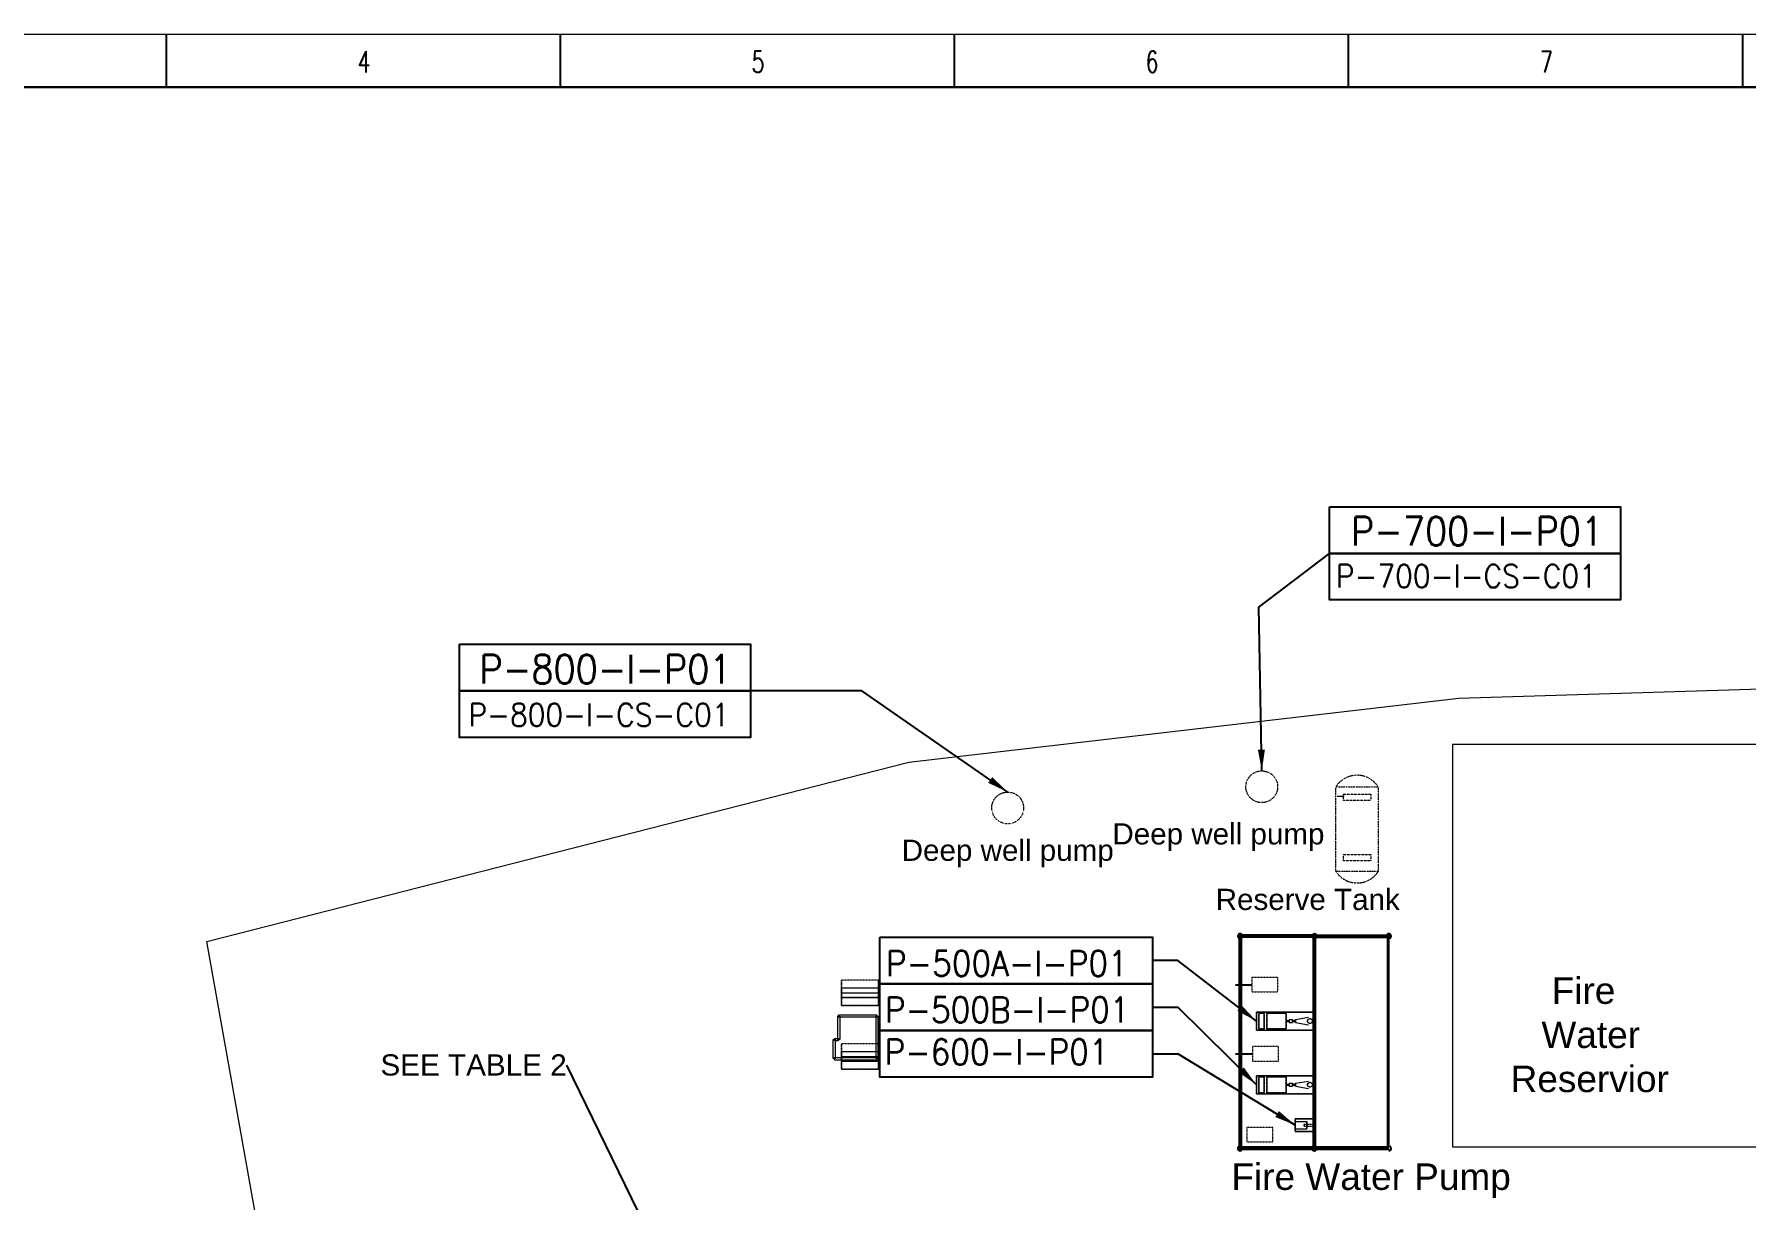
# Model space of a CAD drawing. Header units: inches. Extents: x -430764 to 624329, y 7374 to 217374.
# Drawn here: x -381283 to -300668, y 162482 to 217374 of the extents above; entities that cross this region are included whole.
import ezdxf
from ezdxf import colors
from ezdxf.entities.mleader import LeaderData, LeaderLine
from ezdxf.math import Vec2, Vec3

# ---------------------------------------------------------------- set-up
doc = ezdxf.new("R2010")
doc.units = ezdxf.units.IN
doc.header["$MEASUREMENT"] = 0
for name, pattern in [('CABLEROUTEALL-EMBED 1_DWG$0$HIDDEN2', [0.1875, 0.125, -0.0625]), ('CABLETRAYLAYOUT-EMBED 2_DWG$0$HIDDEN2', [0.1875, 0.125, -0.0625]), ('DASHED', [0.75, 0.5, -0.25]), ('DIVIDE2', [0.625, 0.25, -0.125, 0, -0.125, 0, -0.125])]:
    doc.linetypes.add(name, pattern=pattern)
for name, color, linetype in [('_Auto', 7, 'Continuous'), ('CABLEROUTEALL-EMBED 1_DWG$0$DwgTemplate', 7, 'Continuous'), ('Cables', 7, 'Continuous')]:
    doc.layers.add(name, color=color, linetype=linetype)
for name, color, linetype, lineweight in [('Background Stuff', 252, 'Continuous', 5), ('Buildings', 7, 'Continuous', 5), ('CABLETRAYLAYOUT-EMBED 2_DWG$0$DwgTemplate', 7, 'Continuous', 9), ('Layout', 6, 'Continuous', 20), ('TEXT', 7, 'Continuous', 9)]:
    doc.layers.add(name, color=color, linetype=linetype, lineweight=lineweight)
doc.styles.add('HZTXT', font='simplexs.shx', dxfattribs={"width": 0.7, "bigfont": 'hztxt.shx'})
doc.styles.get("Standard").update_dxf_attribs({"font": 'arial.ttf'})
doc.styles.add('TEG BORDER', font='txt_qlt.shx', dxfattribs={"width": 0.7, "bigfont": 'hztxt.shx'})
doc.dimstyles.get("Standard").update_dxf_attribs({"dimtxt": 0.18, "dimasz": 0.18, "dimexe": 0.18, "dimexo": 0.0625, "dimgap": 0.09, "dimtad": 0, "dimtih": 1, "dimtoh": 1, "dimdec": 4, "dimzin": 0, "dimdsep": 46, "dimtxsty": 'Standard', "dimcen": 0.09, "dimadec": 0, "dimazin": 0, "dimtfac": 1, "dimtdec": 4, "dimtofl": 0, "dimtmove": 0, "dimatfit": 3, "dimfxl": 1, "dimtolj": 1, "dimtzin": 0, "dimarcsym": 0})

# ---------------------------------------------------------------- blocks, each defined once
blk = doc.blocks.new('TEG BORDER A2')
for p, q in [((111.38, 420), (111.38, 415)), ((148.5, 420), (148.5, 415)), ((185.63, 420), (185.63, 415)), ((222.75, 420), (222.75, 415)), ((259.88, 420), (259.88, 415))]:
    blk.add_line(p, q)
at = {"linetype": 'Continuous'}
blk.add_line((489, 415), (5, 415), dxfattribs=at)
at = {"color": 5, "lineweight": 15}
blk.add_lwpolyline([(0, 420), (594, 420), (594, 0), (0, 0)], close=True, dxfattribs=at)
blk.add_lwpolyline([(5, 415), (589, 415), (589, 5), (5, 5)], close=True)
at = {"char_height": 2, "width": 2, "attachment_point": 1, "style": 'TEG BORDER'}
for s, insert in [('4', (129.42, 418.41)), ('5', (166.55, 418.41)), ('6', (203.67, 418.41)), ('7', (240.8, 418.41))]:
    blk.add_mtext(s, dxfattribs=dict(at, insert=insert))

msp = doc.modelspace()

# ---------------------------------------------------------------- linework, layer by layer
at = {"layer": '_Auto', "color": 7, "linetype": 'Continuous'}
for points in [[(-320273, 195120), (-306574, 195120), (-306574, 192925), (-320273, 192925)], [(-320273, 192925), (-306574, 192925), (-306574, 190730), (-320273, 190730)], [(-361245, 188642), (-347546, 188642), (-347546, 186447), (-361245, 186447)], [(-361245, 186447), (-347546, 186447), (-347546, 184251), (-361245, 184251)], [(-341457, 174844), (-328612, 174844), (-328612, 172649), (-341457, 172649)], [(-341457, 172649), (-328612, 172649), (-328612, 170453), (-341457, 170453)], [(-341457, 170453), (-328612, 170453), (-328612, 168258), (-341457, 168258)]]:
    msp.add_lwpolyline(points, close=True, dxfattribs=at)
at = {"layer": 'Background Stuff', "linetype": 'Continuous'}
for p, q in [((-343446, 171128), (-343343, 171128)), ((-343446, 171128), (-343446, 170028)), ((-343395, 171077), (-343395, 171180)), ((-341598, 171180), (-343395, 171180)), ((-341598, 171077), (-343395, 171077)), ((-343343, 171128), (-343343, 170028)), ((-341649, 171128), (-341649, 169128)), ((-341649, 171128), (-341546, 171128)), ((-341598, 171180), (-341598, 171077)), ((-341546, 171128), (-341546, 169128)), ((-343646, 170028), (-343543, 170028)), ((-343646, 169128), (-343646, 170028)), ((-343595, 170080), (-343395, 170080)), ((-343595, 169977), (-343595, 170080)), ((-343595, 169977), (-343395, 169977)), ((-343543, 169128), (-343543, 170028)), ((-343343, 170028), (-343446, 170028)), ((-343395, 170080), (-343395, 169977)), ((-343543, 169128), (-343646, 169128)), ((-343595, 169077), (-343595, 169180)), ((-343595, 169180), (-341598, 169180)), ((-343595, 169077), (-341598, 169077)), ((-341546, 169128), (-341649, 169128)), ((-341598, 169180), (-341598, 169077))]:
    msp.add_line(p, q, dxfattribs=at)
at = {"layer": 'Buildings', "color": 5, "linetype": 'CABLETRAYLAYOUT-EMBED 2_DWG$0$HIDDEN2'}
for p, q in [((-341525, 172828), (-343265, 172828)), ((-341525, 172828), (-343265, 172828)), ((-343265, 172453), (-343265, 172828)), ((-343265, 172828), (-343265, 171628)), ((-341525, 172828), (-341525, 172453)), ((-341525, 171628), (-341525, 172828)), ((-343265, 172003), (-343265, 172453)), ((-341525, 172453), (-343265, 172453)), ((-343265, 172453), (-343265, 172003)), ((-343265, 172228), (-341525, 172228)), ((-343265, 171628), (-343265, 172003)), ((-341525, 172003), (-343265, 172003)), ((-341525, 172453), (-341525, 172003)), ((-341525, 172003), (-341525, 172453)), ((-341525, 172003), (-341525, 171628)), ((-341525, 171628), (-343265, 171628)), ((-343265, 171628), (-341525, 171628)), ((-341525, 169828), (-343265, 169828)), ((-343265, 169828), (-343265, 168628)), ((-343265, 169453), (-343265, 169828)), ((-341525, 169828), (-343265, 169828)), ((-343265, 169453), (-343265, 169003)), ((-341525, 169453), (-343265, 169453)), ((-343265, 169003), (-343265, 169453)), ((-341546, 169453), (-341649, 169453)), ((-341525, 169828), (-341525, 169453)), ((-341525, 168628), (-341525, 169828)), ((-341525, 169003), (-341525, 169453)), ((-341525, 169453), (-341525, 169003)), ((-343265, 169228), (-341525, 169228)), ((-343265, 169077), (-343265, 169180)), ((-341525, 169003), (-343265, 169003)), ((-343265, 168628), (-343265, 169003)), ((-343265, 168628), (-341525, 168628)), ((-341525, 168628), (-343265, 168628)), ((-341649, 169228), (-341546, 169228)), ((-341525, 169003), (-341525, 168628))]:
    msp.add_line(p, q, dxfattribs=at)
at = {"layer": 'Buildings', "color": 5, "linetype": 'Continuous'}
for p, q in [((-343265, 172003), (-343265, 172453)), ((-341525, 172453), (-343265, 172453)), ((-343265, 172228), (-341525, 172228)), ((-343265, 172003), (-341525, 172003)), ((-341525, 172453), (-341525, 172003)), ((-341649, 169453), (-343265, 169453)), ((-343265, 169180), (-343265, 169453)), ((-341525, 169453), (-341546, 169453)), ((-341525, 169453), (-341525, 169003)), ((-343265, 169228), (-341649, 169228)), ((-343265, 169003), (-343265, 169077)), ((-343265, 169003), (-341525, 169003)), ((-341546, 169228), (-341525, 169228))]:
    msp.add_line(p, q, dxfattribs=at)
at = {"layer": 'CABLEROUTEALL-EMBED 1_DWG$0$DwgTemplate', "color": 1, "linetype": 'Continuous', "lineweight": 25}
for p, q in [((-324698, 172610), (-323936, 172610)), ((-324698, 169354), (-323900, 169354))]:
    msp.add_line(p, q, dxfattribs=at)
at = {"layer": 'CABLEROUTEALL-EMBED 1_DWG$0$DwgTemplate', "color": 7, "linetype": 'CABLEROUTEALL-EMBED 1_DWG$0$HIDDEN2', "lineweight": 5}
for p, q in [((-323721, 170475), (-323721, 171325)), ((-323721, 170475), (-323721, 171325)), ((-323721, 171325), (-321021, 171325)), ((-323721, 171325), (-321021, 171325)), ((-323603, 171275), (-323353, 171275)), ((-323603, 171275), (-323353, 171275)), ((-323603, 170525), (-323603, 171275)), ((-323603, 170525), (-323603, 171275)), ((-323353, 171275), (-323353, 170525)), ((-323353, 171275), (-323353, 170525)), ((-323221, 170525), (-323221, 171275)), ((-323221, 170525), (-323221, 171275)), ((-323221, 171275), (-322321, 171275)), ((-323221, 171275), (-322321, 171275)), ((-322321, 171275), (-322321, 170525)), ((-322321, 171275), (-322321, 170525)), ((-322321, 170925), (-322321, 170875)), ((-322321, 170925), (-322321, 170875)), ((-322171, 170825), (-322171, 170975)), ((-322171, 170825), (-322171, 170975)), ((-322171, 170875), (-322171, 170925)), ((-322171, 170925), (-322171, 170875)), ((-322021, 170975), (-322021, 170825)), ((-322021, 170825), (-322021, 170975)), ((-322021, 170925), (-322021, 170875)), ((-322021, 170925), (-322021, 170875)), ((-321871, 170825), (-321871, 170975)), ((-321871, 170975), (-321871, 170825)), ((-321871, 170875), (-321871, 170925)), ((-321871, 170925), (-321871, 170875)), ((-321021, 170475), (-323721, 170475)), ((-323721, 170475), (-321021, 170475)), ((-323353, 170525), (-323603, 170525)), ((-323603, 170525), (-323353, 170525)), ((-322321, 170525), (-323221, 170525)), ((-323221, 170525), (-322321, 170525)), ((-323721, 168325), (-321021, 168325)), ((-323721, 168325), (-321021, 168325)), ((-323721, 167475), (-323721, 168325)), ((-323721, 167475), (-323721, 168325)), ((-323603, 167525), (-323603, 168275)), ((-323603, 167525), (-323603, 168275)), ((-323603, 168275), (-323353, 168275)), ((-323603, 168275), (-323353, 168275)), ((-323353, 168275), (-323353, 167525)), ((-323353, 168275), (-323353, 167525)), ((-323221, 167525), (-323221, 168275)), ((-323221, 167525), (-323221, 168275)), ((-323221, 168275), (-322321, 168275)), ((-323221, 168275), (-322321, 168275)), ((-322321, 168275), (-322321, 167525)), ((-322321, 168275), (-322321, 167525)), ((-322321, 167925), (-322321, 167875)), ((-322321, 167925), (-322321, 167875)), ((-322171, 167825), (-322171, 167975)), ((-322171, 167825), (-322171, 167975)), ((-322171, 167875), (-322171, 167925)), ((-322171, 167925), (-322171, 167875)), ((-322021, 167975), (-322021, 167825)), ((-322021, 167825), (-322021, 167975)), ((-322021, 167925), (-322021, 167875)), ((-322021, 167925), (-322021, 167875)), ((-321871, 167825), (-321871, 167975)), ((-321871, 167975), (-321871, 167825)), ((-321871, 167875), (-321871, 167925)), ((-321871, 167925), (-321871, 167875)), ((-321021, 167475), (-323721, 167475)), ((-323721, 167475), (-321021, 167475)), ((-323353, 167525), (-323603, 167525)), ((-323603, 167525), (-323353, 167525)), ((-322321, 167525), (-323221, 167525)), ((-323221, 167525), (-322321, 167525)), ((-321890, 165700), (-321890, 166300)), ((-321890, 166300), (-321890, 165700)), ((-321890, 166300), (-320970, 166300)), ((-320970, 166300), (-321890, 166300)), ((-321890, 166175), (-321890, 165825)), ((-321890, 166175), (-321890, 165825)), ((-321890, 166175), (-321890, 165825)), ((-321890, 166175), (-321890, 165825)), ((-321340, 165825), (-321340, 166175)), ((-321340, 166175), (-321340, 165825)), ((-320970, 165700), (-321890, 165700)), ((-321890, 165700), (-320970, 165700)), ((-321471, 165955), (-321471, 166044)), ((-321471, 166044), (-321471, 165955)), ((-321471, 166044), (-320994, 166044)), ((-321471, 165955), (-321471, 166044)), ((-321471, 166044), (-321471, 165955)), ((-321471, 166044), (-320994, 166044)), ((-321471, 165955), (-320994, 165955)), ((-321471, 165955), (-320994, 165955)), ((-321340, 165950), (-321340, 166050)), ((-321340, 165950), (-321340, 166050))]:
    msp.add_line(p, q, dxfattribs=at)
at = {"layer": 'CABLEROUTEALL-EMBED 1_DWG$0$DwgTemplate', "color": 7, "linetype": 'Continuous', "lineweight": 5}
for p, q in [((-321036, 171325), (-323721, 171325)), ((-323721, 171325), (-321036, 171325)), ((-323721, 171325), (-323721, 170475)), ((-323721, 171325), (-323721, 170475)), ((-323603, 171275), (-323603, 170525)), ((-323603, 171275), (-323603, 170525)), ((-323353, 171275), (-323603, 171275)), ((-323603, 171275), (-323353, 171275)), ((-323353, 170525), (-323353, 171275)), ((-323353, 170525), (-323353, 171275)), ((-323221, 171275), (-323221, 170525)), ((-323221, 171275), (-323221, 170525)), ((-322321, 171275), (-323221, 171275)), ((-323221, 171275), (-322321, 171275)), ((-322321, 170525), (-322321, 171275)), ((-322321, 170525), (-322321, 171275)), ((-322321, 170925), (-322171, 170925)), ((-322171, 170975), (-322171, 170825)), ((-322171, 170975), (-322171, 170825)), ((-322171, 170975), (-322021, 170975)), ((-322021, 170825), (-322021, 170975)), ((-322021, 170975), (-322021, 170825)), ((-322021, 170925), (-321871, 170925)), ((-321871, 170975), (-321271, 171075)), ((-321871, 170975), (-321871, 170825)), ((-321871, 170900), (-321871, 170975)), ((-323721, 170475), (-321036, 170475)), ((-323721, 170475), (-321036, 170475)), ((-323603, 170525), (-323353, 170525)), ((-323603, 170525), (-323353, 170525)), ((-323221, 170525), (-322321, 170525)), ((-323221, 170525), (-322321, 170525)), ((-322321, 170875), (-322171, 170875)), ((-322171, 170825), (-322021, 170825)), ((-322021, 170875), (-321871, 170875)), ((-321871, 170825), (-321871, 170900)), ((-321871, 170825), (-321271, 170725)), ((-323721, 168325), (-323721, 167475)), ((-323721, 168325), (-323721, 167475)), ((-321036, 168325), (-323721, 168325)), ((-323721, 168325), (-321036, 168325)), ((-323353, 168275), (-323603, 168275)), ((-323603, 168275), (-323353, 168275)), ((-323603, 168275), (-323603, 167525)), ((-323603, 168275), (-323603, 167525)), ((-323353, 167525), (-323353, 168275)), ((-323353, 167525), (-323353, 168275)), ((-323221, 168275), (-323221, 167525)), ((-323221, 168275), (-323221, 167525)), ((-322321, 168275), (-323221, 168275)), ((-323221, 168275), (-322321, 168275)), ((-322321, 167525), (-322321, 168275)), ((-322321, 167525), (-322321, 168275)), ((-322321, 167925), (-322171, 167925)), ((-322321, 167875), (-322171, 167875)), ((-322171, 167975), (-322171, 167825)), ((-322171, 167975), (-322171, 167825)), ((-322171, 167975), (-322021, 167975)), ((-322171, 167825), (-322021, 167825)), ((-322021, 167825), (-322021, 167975)), ((-322021, 167975), (-322021, 167825)), ((-322021, 167925), (-321871, 167925)), ((-322021, 167875), (-321871, 167875)), ((-321871, 167975), (-321271, 168075)), ((-321871, 167975), (-321871, 167825)), ((-321871, 167900), (-321871, 167975)), ((-321871, 167825), (-321871, 167900)), ((-321871, 167825), (-321271, 167725)), ((-323721, 167475), (-321036, 167475)), ((-323721, 167475), (-321036, 167475)), ((-323603, 167525), (-323353, 167525)), ((-323603, 167525), (-323353, 167525)), ((-323221, 167525), (-322321, 167525)), ((-323221, 167525), (-322321, 167525)), ((-321036, 166300), (-321890, 166300)), ((-321890, 166300), (-321036, 166300)), ((-321890, 166300), (-321890, 166175)), ((-321890, 166300), (-321890, 166175)), ((-321890, 165825), (-321890, 166175)), ((-321890, 165825), (-321890, 166175)), ((-321890, 166175), (-321340, 166175)), ((-321340, 166175), (-321340, 165825)), ((-321340, 165825), (-321340, 166175)), ((-321890, 165825), (-321890, 165700)), ((-321890, 165825), (-321890, 165700)), ((-321890, 165825), (-321340, 165825)), ((-321890, 165700), (-321036, 165700)), ((-321036, 165700), (-321890, 165700)), ((-321340, 166050), (-321254, 166050)), ((-321340, 165950), (-321254, 165950))]:
    msp.add_line(p, q, dxfattribs=at)
at = {"layer": 'CABLEROUTEALL-EMBED 1_DWG$0$DwgTemplate', "color": 7, "linetype": 'CABLEROUTEALL-EMBED 1_DWG$0$HIDDEN2', "lineweight": 5}
for points in [[(-322706, 172952), (-323936, 172952), (-323936, 172269), (-322706, 172269)], [(-322670, 169696), (-323900, 169696), (-323900, 169013), (-322670, 169013)], [(-322943, 165888), (-324173, 165888), (-324173, 165205), (-322943, 165205)]]:
    msp.add_lwpolyline(points, close=True, dxfattribs=at)
at = {"layer": 'CABLEROUTEALL-EMBED 1_DWG$0$DwgTemplate', "color": 7, "linetype": 'Continuous', "lineweight": 5}
for centre in [(-321196, 170900), (-321196, 170900), (-321196, 167900), (-321196, 167900)]:
    msp.add_circle(centre, 114, dxfattribs=at)
at = {"layer": 'CABLEROUTEALL-EMBED 1_DWG$0$DwgTemplate', "color": 7, "linetype": 'CABLEROUTEALL-EMBED 1_DWG$0$HIDDEN2', "lineweight": 5}
for centre in [(-321196, 170900), (-321196, 170900), (-321196, 167900), (-321196, 167900)]:
    msp.add_circle(centre, 114, dxfattribs=at)
at = {"layer": 'Cables'}
for p, q in [((-328612, 171551), (-327421, 171551)), ((-328612, 169356), (-327421, 169356))]:
    msp.add_line(p, q, dxfattribs=at)
at = {"layer": 'CABLETRAYLAYOUT-EMBED 2_DWG$0$DwgTemplate', "color": 252, "linetype": 'Continuous'}
for p, q in [((-314176, 186109), (-268155, 187515)), ((-340094, 183089), (-314176, 186109)), ((-373154, 174653), (-340094, 183089)), ((-367369, 142292), (-373154, 174653))]:
    msp.add_line(p, q, dxfattribs=at)
at = {"layer": 'CABLETRAYLAYOUT-EMBED 2_DWG$0$DwgTemplate', "color": 252, "linetype": 'Continuous', "lineweight": 25}
for p, q in [((-320989, 174951), (-324489, 174951)), ((-324489, 174951), (-324489, 174900)), ((-320989, 174951), (-320989, 174903)), ((-320989, 174900), (-320989, 174951)), ((-320989, 174951), (-320989, 174951)), ((-320989, 174951), (-320985, 174951)), ((-320981, 174951), (-320985, 174951)), ((-320981, 174951), (-320980, 174951)), ((-320981, 174903), (-320981, 174951)), ((-320980, 174951), (-320980, 174900)), ((-320980, 174951), (-317480, 174951)), ((-324536, 174900), (-324536, 164900)), ((-324487, 174900), (-324536, 174900)), ((-321036, 174848), (-324487, 174848)), ((-324433, 174848), (-324433, 164951)), ((-321036, 164900), (-321036, 174900)), ((-320933, 174900), (-321036, 174900)), ((-320989, 174903), (-320985, 174903)), ((-320985, 174903), (-320981, 174903)), ((-320933, 164900), (-320933, 174900)), ((-320933, 174848), (-317483, 174848)), ((-317536, 174848), (-317536, 164951)), ((-324536, 164900), (-324487, 164900)), ((-324489, 164900), (-324489, 164848)), ((-320989, 164848), (-324489, 164848)), ((-321036, 164951), (-324487, 164951)), ((-321036, 164900), (-320933, 164900)), ((-320989, 164848), (-320989, 164900)), ((-320989, 164896), (-320989, 164848)), ((-320985, 164896), (-320989, 164896)), ((-320989, 164848), (-320989, 164848)), ((-320985, 164848), (-320989, 164848)), ((-320981, 164896), (-320985, 164896)), ((-320981, 164848), (-320985, 164848)), ((-320981, 164848), (-320981, 164896)), ((-320980, 164848), (-320981, 164848)), ((-320980, 164900), (-320980, 164848)), ((-317480, 164848), (-320980, 164848)), ((-317483, 164951), (-320933, 164951))]:
    msp.add_line(p, q, dxfattribs=at)
for centre, radius, start, end in [((-324485, 174900), 110, 28.06364, 241.93636), ((-324485, 174900), 101, 30.55663, 239.44337), ((-320985, 174900), 110, 28.06364, 151.93636), ((-320985, 174900), 101, 30.55663, 149.44337), ((-317485, 174900), 110, 298.06364, 151.93636), ((-317485, 174900), 101, 300.55663, 149.44337), ((-324485, 174900), 101, 300.55663, 329.44337), ((-324485, 174900), 110, 298.06364, 331.93636), ((-320985, 174900), 110, 208.06364, 241.93636), ((-320985, 174900), 101, 210.55663, 239.44337), ((-320985, 174900), 101, 300.55663, 329.44337), ((-320985, 174900), 110, 298.06364, 331.93636), ((-317485, 174900), 110, 208.06364, 241.93636), ((-317485, 174900), 101, 210.55663, 239.44337), ((-324485, 164900), 110, 118.06364, 270), ((-324485, 164900), 101, 120.55663, 270), ((-324485, 164900), 101, 270, 329.44337), ((-324485, 164900), 110, 270, 331.93636), ((-324485, 164900), 110, 28.06364, 61.93636), ((-324485, 164900), 101, 30.55663, 59.44337), ((-320985, 164900), 110, 118.06364, 151.93636), ((-320985, 164900), 110, 208.06364, 270), ((-320985, 164900), 101, 120.55663, 149.44337), ((-320985, 164900), 101, 210.55663, 270), ((-320985, 164900), 101, 270, 329.44337), ((-320985, 164900), 110, 270, 331.93636), ((-320985, 164900), 110, 28.06364, 61.93636), ((-320985, 164900), 101, 30.55663, 59.44337), ((-317485, 164900), 110, 118.06364, 151.93636), ((-317485, 164900), 101, 120.55663, 149.44337), ((-317485, 164900), 110, 270, 61.93636), ((-317485, 164900), 101, 270, 59.44337)]:
    msp.add_arc(centre, radius, start, end, dxfattribs=at)
at = {"layer": 'Layout', "color": 252}
for points in [[(-314488, 183927), (-314488, 164978), (-299529, 164978), (-299529, 183927)], [(-317480, 164978), (-324461, 164978), (-324461, 174951), (-317480, 174951)]]:
    msp.add_lwpolyline(points, close=True, dxfattribs=at)
at = {"layer": 'Layout', "color": 252, "linetype": 'DIVIDE2', "ltscale": 10}
msp.add_lwpolyline([(-319974, 181932), (-317979, 181932), (-317979, 177943), (-319974, 177943)], close=True, dxfattribs=at)
at = {"layer": 'Layout', "color": 252, "linetype": 'DASHED', "ltscale": 10}
for points in [[(-319623, 181586), (-318330, 181586), (-318330, 181282), (-319623, 181282)], [(-319623, 178746), (-318330, 178746), (-318330, 178442), (-319623, 178442)]]:
    msp.add_lwpolyline(points, close=True, dxfattribs=at)
at = {"layer": 'Layout', "color": 252, "linetype": 'DIVIDE2', "ltscale": 10}
for centre in [(-323464, 181932), (-335432, 180935)]:
    msp.add_circle(centre, 748, dxfattribs=at)
for centre, start, end in [((-318976, 181284), 33.04317, 146.95683), ((-318976, 178592), 213.04317, 326.95683)]:
    msp.add_arc(centre, 1190, start, end, dxfattribs=at)
at = {"layer": 'TEXT', "color": 252}
msp.add_line((-319916, 181492), (-319581, 181492), dxfattribs=at)

# ---------------------------------------------------------------- block references
at = {"xscale": 500, "yscale": 500, "zscale": 500}
msp.add_blockref('TEG BORDER A2', (-430764, 7374), dxfattribs=at)

# ---------------------------------------------------------------- texts
at = {"layer": '_Auto', "color": 7, "style": 'HZTXT', "width": 0.9}
for s, height, p in [('P-700-I-P01', 1350, (-319262, 193290)), ('P-700-I-CS-C01', 1080, (-319973, 191314)), ('P-800-I-P01', 1350, (-360312, 186793)), ('P-800-I-CS-C01', 1080, (-360829, 184781)), ('P-500A-I-P01', 1200, (-341166, 173013)), ('P-500B-I-P01', 1200, (-341220, 170830)), ('P-600-I-P01', 1200, (-341235, 168845))]:
    msp.add_text(s, height=height, dxfattribs=at).set_placement(p)
at = {"layer": 'Layout', "color": 252, "attachment_point": 1}
for s, insert, char_height in [('   Deep well pump', (-331662, 180213), 997.3), ('   Deep well pump', (-341587, 179440), 997.3), ('   Reserve Tank', (-326796, 177126), 997.3), ('    Fire \\P   Water\\PReservior', (-311744, 172955), 1246.6)]:
    msp.add_mtext(s, dxfattribs=dict(at, insert=insert, char_height=char_height))
at = {"layer": 'Layout', "color": 252, "insert": (-324895, 164192), "char_height": 1246.63, "width": 18176.33, "attachment_point": 1}
msp.add_mtext('Fire Water Pump', dxfattribs=at)

# ---------------------------------------------------------------- leaders
ml = msp.add_multileader_mtext('Standard')
ml.set_content('SEE TABLE 2', color=256)
ml.set_leader_properties()
ml.build(insert=Vec2(0, 0))
ml.multileader.update_dxf_attribs({"has_dogleg": 0, "dogleg_length": 0.36, "arrow_head_size": 1000})
ctx = ml.context
ctx.base_point, ctx.char_height, ctx.arrow_head_size, ctx.landing_gap_size, ctx.plane_origin = Vec3(-364840, 168824), 1000, 1000, 0.09, Vec3(-351221, 158616)
ctx.text_align_type = 2
notes = []
notes.append((ctx, [(0, (1, 1, 0), (-356201, 168824), (-1, 0), 0.36, [(0, [(-351221, 158616)], 0, [])])]))
ctx.mtext.insert, ctx.mtext.alignment, ctx.mtext.flow_direction = Vec3(-356202, 169332), 3, 5
at = {"layer": 'Cables'}
for points, override in [([(-323464, 182680), (-323596, 190398), (-320273, 192925)], {"dimasz": 1000, "dimgap": 0.09, "dimtad": 0}), ([(-335432, 181683), (-342296, 186447), (-347546, 186447)], {"dimasz": 1000, "dimgap": 0.09, "dimtad": 0}), ([(-323721, 170900), (-327421, 173746), (-328612, 173746)], {"dimasz": 1000}), ([(-323721, 167900), (-327421, 171551)], {"dimasz": 1000}), ([(-321890, 166000), (-327421, 169356)], {"dimasz": 1000})]:
    msp.add_leader(points, dimstyle='Standard', override=override, dxfattribs=at)
for ctx, leaders in notes:
    for number, flags, end, landing, length, lines in leaders:
        leader = LeaderData()
        leader.index, (leader.has_last_leader_line, leader.has_dogleg_vector, leader.attachment_direction) = number, flags
        leader.last_leader_point, leader.dogleg_vector, leader.dogleg_length = Vec3(end), Vec3(landing), length
        for number, points, colour, breaks in lines:
            line = LeaderLine()
            line.index, line.vertices, line.color, line.breaks = number, Vec3.list(points), colors.encode_raw_color(colour), breaks
            leader.lines.append(line)
        ctx.leaders.append(leader)

doc.saveas('drawing.dxf')
